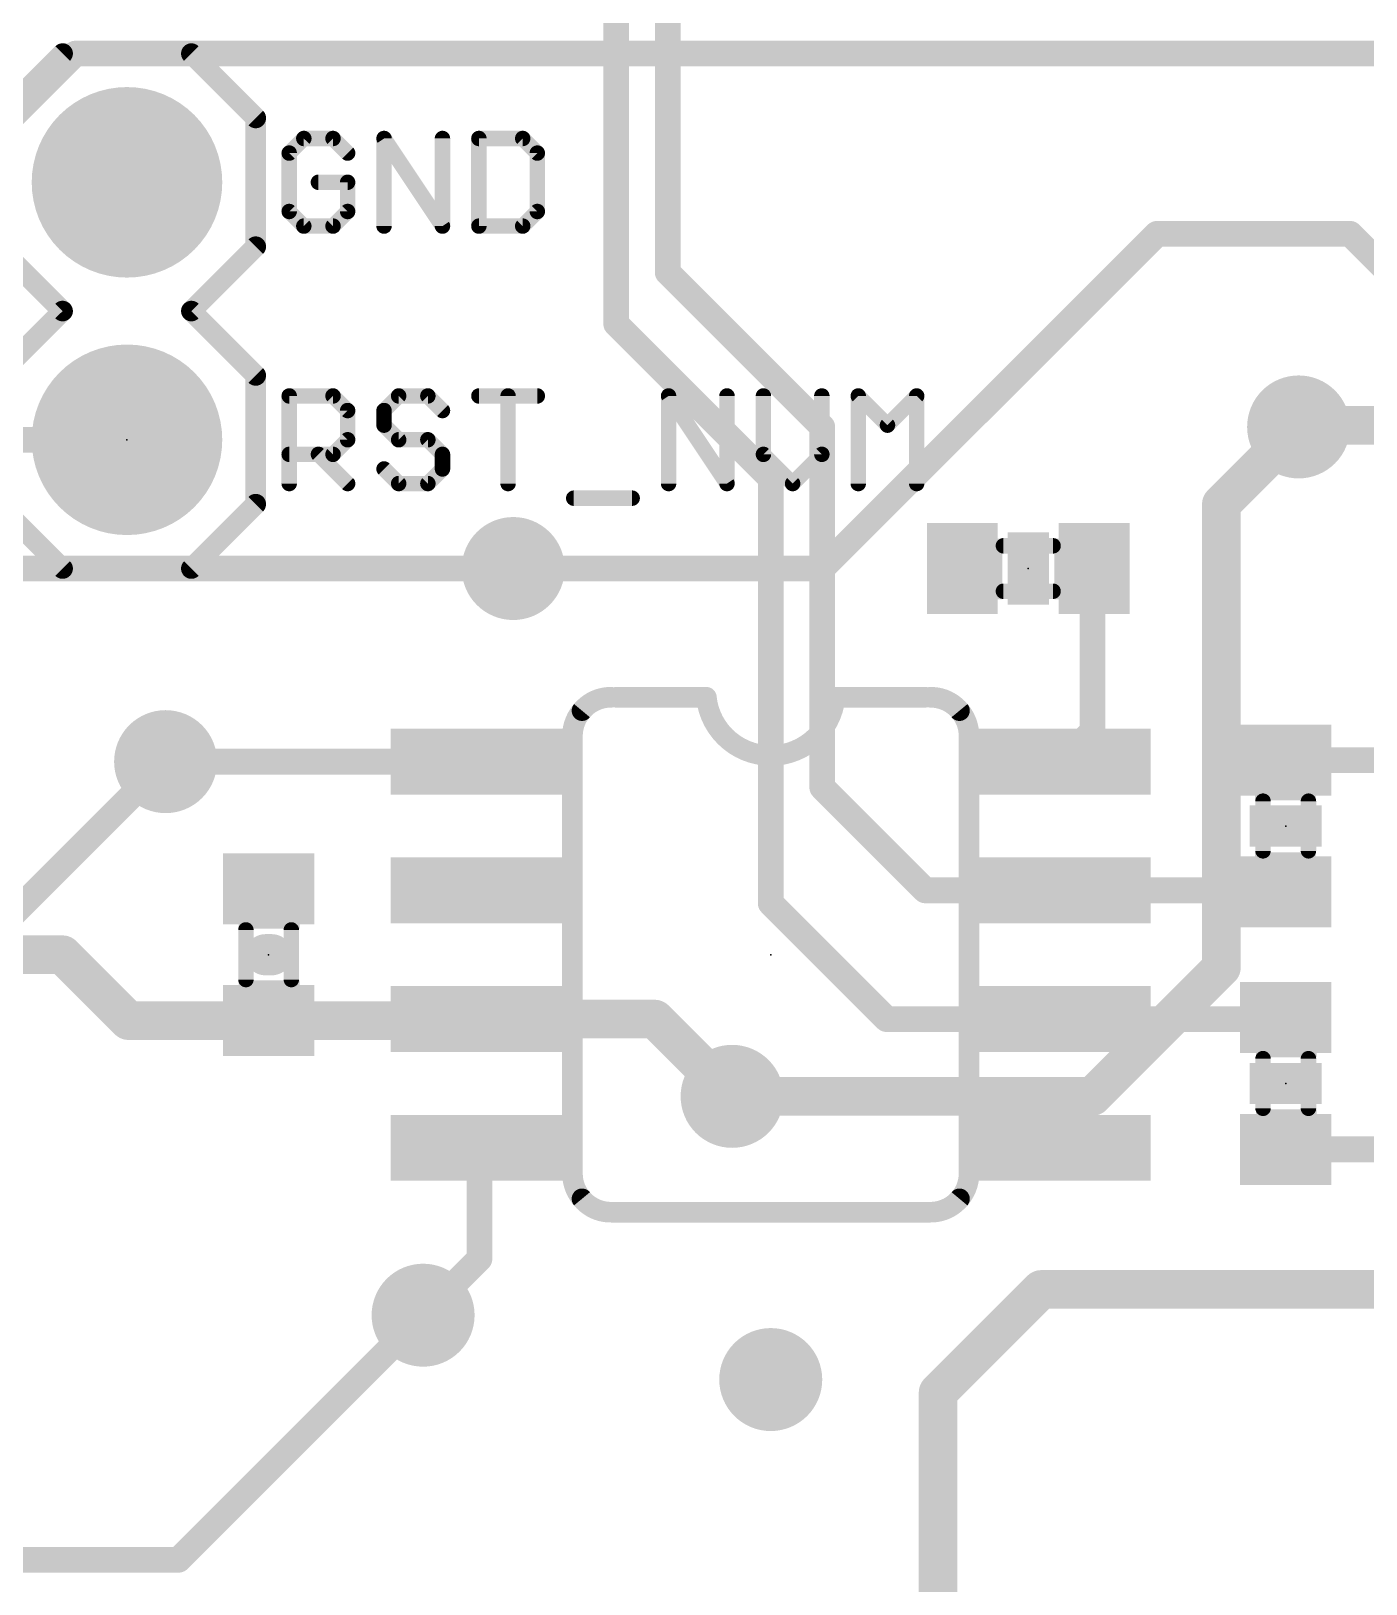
# Model space of a CAD drawing. Extents: x -0.1 to 68.7, y -15.2 to 51.5.
# Drawn here: x 43.5 to 56.67, y 10.3 to 25.62 of the extents above; entities that cross this region are included whole.
import ezdxf

# ---------------------------------------------------------------- set-up
doc = ezdxf.new("R2010")
doc.units = 0
for name, color, linetype in [('1', 12, 'CONTINUOUS'), ('16', 132, 'CONTINUOUS'), ('17', 110, 'CONTINUOUS'), ('18', 110, 'CONTINUOUS'), ('21', 41, 'CONTINUOUS'), ('23', 53, 'CONTINUOUS'), ('51', 53, 'CONTINUOUS')]:
    doc.layers.add(name, color=color, linetype=linetype)

# ---------------------------------------------------------------- blocks, each defined once
blk = doc.blocks.new('RECT')
blk.add_solid([(-0.5, -0.5), (0.5, -0.5), (-0.5, 0.5), (0.5, 0.5)])
blk = doc.blocks.new('ROUNDP')
at = {"const_width": 0.5}
blk.add_lwpolyline([(0, -0.25, 1), (0, 0.25, 1), (0, -0.25)], format="xyb", dxfattribs=at)
blk = doc.blocks.new('ROUNDV')
at = {"const_width": 0.5}
blk.add_lwpolyline([(0, -0.25, 1), (0, 0.25, 1), (0, -0.25)], format="xyb", dxfattribs=at)

msp = doc.modelspace()

# ---------------------------------------------------------------- linework, layer by layer
at = {"layer": '1'}
for points, const_width in [([(49.784, 26.543), (49.784, 23.241)], 0.254), ([(49.276, 26.416), (49.276, 25.273)], 0.254), ([(49.276, 25.273), (49.276, 22.733)], 0.254), ([(49.784, 23.241), (51.308, 21.717)], 0.254), ([(49.276, 22.733), (50.673, 21.336)], 0.254), ([(56.007, 21.717), (56.022, 21.732)], 0.381), ([(56.022, 21.732), (57.658, 21.732)], 0.381), ([(51.308, 21.717), (51.308, 21.59)], 0.254), ([(39.878, 21.59), (44.45, 21.59)], 0.254), ([(51.308, 21.59), (51.308, 18.161)], 0.254), ([(50.673, 21.336), (50.8, 21.209)], 0.254), ([(50.8, 21.209), (50.8, 19.558)], 0.254), ([(42.56, 20.32), (48.26, 20.32)], 0.254), ([(53.975, 20.32), (53.99, 20.32)], 0.254), ([(53.975, 18.7166), (53.975, 20.32)], 0.254), ([(50.8, 19.558), (50.8, 17.018)], 0.254), ([(53.6734, 18.415), (53.975, 18.7166)], 0.254), ([(44.831, 18.415), (47.9266, 18.415)], 0.254), ([(55.88, 18.43), (56.881, 18.43)], 0.254), ([(51.308, 18.161), (52.324, 17.145)], 0.254), ([(52.324, 17.145), (53.467, 17.145)], 0.254), ([(53.467, 17.145), (53.6734, 17.145)], 0.254), ([(53.6734, 17.145), (55.753, 17.145)], 0.254), ([(55.753, 17.145), (55.768, 17.13)], 0.254), ([(55.768, 17.13), (55.88, 17.13)], 0.254), ([(50.8, 17.018), (51.943, 15.875)], 0.254), ([(42.799, 16.51), (43.815, 16.51)], 0.381), ([(43.815, 16.51), (44.465, 15.86)], 0.381), ([(44.465, 15.86), (45.847, 15.86)], 0.381), ([(45.847, 15.86), (47.834, 15.86)], 0.381), ([(47.834, 15.86), (47.864, 15.89)], 0.381), ([(47.9266, 15.875), (49.657, 15.875)], 0.381), ([(47.864, 15.89), (47.879, 15.875)], 0.254), ([(47.879, 15.875), (47.9266, 15.875)], 0.254), ([(49.657, 15.875), (50.419, 15.113)], 0.381), ([(51.943, 15.875), (52.07, 15.875)], 0.254), ([(52.07, 15.875), (53.6734, 15.875)], 0.254), ([(53.6734, 15.875), (55.753, 15.875)], 0.254), ([(55.753, 15.875), (55.768, 15.89)], 0.254), ([(55.768, 15.89), (55.88, 15.89)], 0.254), ([(47.9266, 13.5096), (47.9266, 14.605)], 0.254), ([(55.88, 14.59), (57.008, 14.59)], 0.254), ([(47.371, 12.954), (47.9266, 13.5096)], 0.254), ([(52.451, 12.192), (53.467, 13.208)], 0.381), ([(53.467, 13.208), (57.785, 13.208)], 0.381), ([(52.451, 8.89), (52.451, 12.192)], 0.381)]:
    msp.add_lwpolyline(points, dxfattribs=dict(at, const_width=const_width))
for points, const_width in [([(49.3395, 25.273, 1), (49.2125, 25.273)], 0.127), ([(49.2125, 25.273, 1), (49.3395, 25.273)], 0.127), ([(49.8289, 23.2859, 1), (49.7391, 23.1961)], 0.127), ([(49.7205, 23.241, 1), (49.8475, 23.241)], 0.127), ([(49.3209, 22.7779, 1), (49.2311, 22.6881)], 0.127), ([(49.2125, 22.733, 1), (49.3395, 22.733)], 0.127), ([(56.022, 21.8272, 1), (56.022, 21.6367)], 0.1905), ([(56.0894, 21.6646, 1), (55.9546, 21.7994)], 0.1905), ([(51.3715, 21.717, 1), (51.2445, 21.717)], 0.127), ([(51.2631, 21.6721, 1), (51.3529, 21.7619)], 0.127), ([(55.9396, 21.7844, 1), (56.0744, 21.6496)], 0.1905), ([(44.45, 21.5265, 1), (44.45, 21.6535)], 0.127), ([(51.3715, 21.59, 1), (51.2445, 21.59)], 0.127), ([(51.2445, 21.59, 1), (51.3715, 21.59)], 0.127), ([(50.7179, 21.3809, 1), (50.6281, 21.2911)], 0.127), ([(50.6281, 21.2911, 1), (50.7179, 21.3809)], 0.127), ([(50.8635, 21.209, 1), (50.7365, 21.209)], 0.127), ([(50.7551, 21.1641, 1), (50.8449, 21.2539)], 0.127), ([(48.26, 20.2565, 1), (48.26, 20.3835)], 0.127), ([(53.975, 20.3835, 1), (53.975, 20.2565)], 0.127), ([(54.0385, 20.32, 1), (53.9115, 20.32)], 0.127), ([(53.99, 20.2565, 1), (53.99, 20.3835)], 0.127), ([(50.8635, 19.558, 1), (50.7365, 19.558)], 0.127), ([(50.7365, 19.558, 1), (50.8635, 19.558)], 0.127), ([(54.0199, 18.6717, 1), (53.9301, 18.7615)], 0.127), ([(53.9115, 18.7166, 1), (54.0385, 18.7166)], 0.127), ([(44.831, 18.4785, 1), (44.831, 18.3515)], 0.127), ([(47.9266, 18.3515, 1), (47.9266, 18.4785)], 0.127), ([(55.88, 18.4935, 1), (55.88, 18.3665)], 0.127), ([(53.6285, 18.4599, 1), (53.7183, 18.3701)], 0.127), ([(51.3529, 18.2059, 1), (51.2631, 18.1161)], 0.127), ([(51.2445, 18.161, 1), (51.3715, 18.161)], 0.127), ([(52.324, 17.2085, 1), (52.324, 17.0815)], 0.127), ([(52.2791, 17.1001, 1), (52.3689, 17.1899)], 0.127), ([(53.467, 17.2085, 1), (53.467, 17.0815)], 0.127), ([(53.467, 17.0815, 1), (53.467, 17.2085)], 0.127), ([(53.6734, 17.2085, 1), (53.6734, 17.0815)], 0.127), ([(53.6734, 17.0815, 1), (53.6734, 17.2085)], 0.127), ([(55.7979, 17.1899, 1), (55.7081, 17.1001)], 0.127), ([(55.768, 17.1935, 1), (55.768, 17.0665)], 0.127), ([(55.7231, 17.0851, 1), (55.8129, 17.1749)], 0.127), ([(55.753, 17.0815, 1), (55.753, 17.2085)], 0.127), ([(55.88, 17.0665, 1), (55.88, 17.1935)], 0.127), ([(50.8449, 17.0629, 1), (50.7551, 16.9731)], 0.127), ([(50.7365, 17.018, 1), (50.8635, 17.018)], 0.127), ([(43.8824, 16.5774, 1), (43.7476, 16.4426)], 0.1905), ([(43.815, 16.4148, 1), (43.815, 16.6053)], 0.1905), ([(44.465, 15.9553, 1), (44.465, 15.7648)], 0.1905), ([(44.3976, 15.7926, 1), (44.5324, 15.9274)], 0.1905), ([(45.847, 15.9553, 1), (45.847, 15.7648)], 0.1905), ([(45.847, 15.7648, 1), (45.847, 15.9553)], 0.1905), ([(47.7666, 15.9274, 1), (47.9014, 15.7926)], 0.1905), ([(47.9314, 15.8226, 1), (47.7966, 15.9574)], 0.1905), ([(47.9266, 15.9703, 1), (47.9266, 15.7797)], 0.1905), ([(47.9089, 15.9349, 1), (47.8191, 15.8451)], 0.127), ([(47.834, 15.7648, 1), (47.834, 15.9553)], 0.1905), ([(47.879, 15.9385, 1), (47.879, 15.8115)], 0.127), ([(47.8341, 15.8301, 1), (47.9239, 15.9199)], 0.127), ([(47.9266, 15.8115, 1), (47.9266, 15.9385)], 0.127), ([(49.7244, 15.9424, 1), (49.5896, 15.8076)], 0.1905), ([(49.657, 15.7797, 1), (49.657, 15.9703)], 0.1905), ([(51.943, 15.9385, 1), (51.943, 15.8115)], 0.127), ([(51.8981, 15.8301, 1), (51.9879, 15.9199)], 0.127), ([(52.07, 15.9385, 1), (52.07, 15.8115)], 0.127), ([(52.07, 15.8115, 1), (52.07, 15.9385)], 0.127), ([(53.6734, 15.9385, 1), (53.6734, 15.8115)], 0.127), ([(53.6734, 15.8115, 1), (53.6734, 15.9385)], 0.127), ([(55.7081, 15.9199, 1), (55.7979, 15.8301)], 0.127), ([(55.768, 15.9535, 1), (55.768, 15.8265)], 0.127), ([(55.8129, 15.8451, 1), (55.7231, 15.9349)], 0.127), ([(55.753, 15.8115, 1), (55.753, 15.9385)], 0.127), ([(55.88, 15.8265, 1), (55.88, 15.9535)], 0.127), ([(50.3516, 15.0456, 1), (50.4864, 15.1804)], 0.1905), ([(47.9901, 14.605, 1), (47.8631, 14.605)], 0.127), ([(55.88, 14.6535, 1), (55.88, 14.5265)], 0.127), ([(47.9715, 13.4647, 1), (47.8817, 13.5545)], 0.127), ([(47.8631, 13.5096, 1), (47.9901, 13.5096)], 0.127), ([(53.467, 13.3033, 1), (53.467, 13.1128)], 0.1905), ([(53.5344, 13.1406, 1), (53.3996, 13.2754)], 0.1905), ([(47.3261, 12.9989, 1), (47.4159, 12.9091)], 0.127), ([(52.3836, 12.2594, 1), (52.5184, 12.1246)], 0.1905), ([(52.5463, 12.192, 1), (52.3558, 12.192)], 0.1905)]:
    msp.add_lwpolyline(points, format="xyb", dxfattribs=dict(at, const_width=const_width))
at = {"layer": '16'}
for points, const_width in [([(43.307, 24.765), (43.942, 25.4)], 0.254), ([(43.942, 25.4), (44.45, 25.4)], 0.254), ([(44.45, 25.4), (44.704, 25.4)], 0.254), ([(44.704, 25.4), (57.912, 25.4)], 0.254), ([(51.308, 20.32), (54.61, 23.622)], 0.254), ([(54.61, 23.622), (56.515, 23.622)], 0.254), ([(56.515, 23.622), (57.785, 22.352)], 0.254), ([(55.245, 20.955), (56.007, 21.717)], 0.381), ([(55.245, 16.383), (55.245, 20.955)], 0.381), ([(48.26, 20.32), (51.308, 20.32)], 0.254), ([(41.275, 14.859), (44.831, 18.415)], 0.254), ([(53.975, 15.113), (55.245, 16.383)], 0.381), ([(50.419, 15.113), (53.975, 15.113)], 0.381), ([(44.958, 10.541), (47.371, 12.954)], 0.254), ([(31.242, 10.541), (44.958, 10.541)], 0.254)]:
    msp.add_lwpolyline(points, dxfattribs=dict(at, const_width=const_width))
for points, const_width in [([(43.942, 25.4635, 1), (43.942, 25.3365)], 0.127), ([(43.9869, 25.3551, 1), (43.8971, 25.4449)], 0.127), ([(44.45, 25.4635, 1), (44.45, 25.3365)], 0.127), ([(44.45, 25.3365, 1), (44.45, 25.4635)], 0.127), ([(44.704, 25.4635, 1), (44.704, 25.3365)], 0.127), ([(44.704, 25.3365, 1), (44.704, 25.4635)], 0.127), ([(54.61, 23.6855, 1), (54.61, 23.5585)], 0.127), ([(54.6549, 23.5771, 1), (54.5651, 23.6669)], 0.127), ([(56.5599, 23.6669, 1), (56.4701, 23.5771)], 0.127), ([(56.515, 23.5585, 1), (56.515, 23.6855)], 0.127), ([(56.0744, 21.6496, 1), (55.9396, 21.7844)], 0.1905), ([(55.3403, 20.955, 1), (55.1498, 20.955)], 0.1905), ([(55.1776, 21.0224, 1), (55.3124, 20.8876)], 0.1905), ([(48.26, 20.3835, 1), (48.26, 20.2565)], 0.127), ([(51.2631, 20.3649, 1), (51.3529, 20.2751)], 0.127), ([(51.308, 20.2565, 1), (51.308, 20.3835)], 0.127), ([(44.8759, 18.3701, 1), (44.7861, 18.4599)], 0.127), ([(55.3124, 16.3156, 1), (55.1776, 16.4504)], 0.1905), ([(55.1498, 16.383, 1), (55.3403, 16.383)], 0.1905), ([(50.419, 15.2083, 1), (50.419, 15.0178)], 0.1905), ([(53.9076, 15.1804, 1), (54.0424, 15.0456)], 0.1905), ([(53.975, 15.0178, 1), (53.975, 15.2083)], 0.1905), ([(47.4159, 12.9091, 1), (47.3261, 12.9989)], 0.127), ([(44.9131, 10.5859, 1), (45.0029, 10.4961)], 0.127), ([(44.958, 10.4775, 1), (44.958, 10.6045)], 0.127)]:
    msp.add_lwpolyline(points, format="xyb", dxfattribs=dict(at, const_width=const_width))
at = {"layer": '21'}
for points, const_width in [([(43.18, 24.765), (43.815, 25.4)], 0.2032), ([(43.815, 25.4), (45.085, 25.4)], 0.2032), ([(45.085, 25.4), (45.72, 24.765)], 0.2032), ([(45.72, 24.765), (45.72, 23.495)], 0.2032), ([(46.1943, 24.5625), (46.0502, 24.4185)], 0.1524), ([(46.4824, 24.5625), (46.1943, 24.5625)], 0.1524), ([(46.6264, 24.4185), (46.4824, 24.5625)], 0.1524), ([(46.9857, 23.6982), (46.9857, 24.5625)], 0.1524), ([(46.9857, 24.5625), (47.5619, 23.6982)], 0.1524), ([(47.5619, 23.6982), (47.5619, 24.5625)], 0.1524), ([(47.9212, 24.5625), (47.9212, 23.6982)], 0.1524), ([(48.3534, 24.5625), (47.9212, 24.5625)], 0.1524), ([(48.4975, 24.4185), (48.3534, 24.5625)], 0.1524), ([(46.0502, 24.4185), (46.0502, 23.8423)], 0.1524), ([(48.4975, 23.8423), (48.4975, 24.4185)], 0.1524), ([(46.6264, 24.1304), (46.3383, 24.1304)], 0.1524), ([(46.6264, 23.8423), (46.6264, 24.1304)], 0.1524), ([(46.0502, 23.8423), (46.1943, 23.6982)], 0.1524), ([(46.4824, 23.6982), (46.6264, 23.8423)], 0.1524), ([(48.3534, 23.6982), (48.4975, 23.8423)], 0.1524), ([(46.1943, 23.6982), (46.4824, 23.6982)], 0.1524), ([(47.9212, 23.6982), (48.3534, 23.6982)], 0.1524), ([(43.815, 22.86), (43.18, 23.495)], 0.2032), ([(45.72, 23.495), (45.085, 22.86)], 0.2032), ([(43.18, 22.225), (43.815, 22.86)], 0.2032), ([(45.085, 22.86), (45.72, 22.225)], 0.2032), ([(45.72, 22.225), (45.72, 20.955)], 0.2032), ([(46.0502, 21.1582), (46.0502, 22.0225)], 0.1524), ([(46.0502, 22.0225), (46.4824, 22.0225)], 0.1524), ([(46.4824, 22.0225), (46.6264, 21.8785)], 0.1524), ([(47.1298, 22.0225), (46.9857, 21.8785)], 0.1524), ([(47.4179, 22.0225), (47.1298, 22.0225)], 0.1524), ([(47.5619, 21.8785), (47.4179, 22.0225)], 0.1524), ([(47.9212, 22.0225), (48.4975, 22.0225)], 0.1524), ([(48.2094, 21.1582), (48.2094, 22.0225)], 0.1524), ([(49.7923, 21.1582), (49.7923, 22.0225)], 0.1524), ([(49.7923, 22.0225), (50.3685, 21.1582)], 0.1524), ([(50.3685, 21.1582), (50.3685, 22.0225)], 0.1524), ([(50.7278, 22.0225), (50.7278, 21.4463)], 0.1524), ([(51.304, 21.4463), (51.304, 22.0225)], 0.1524), ([(51.6633, 21.1582), (51.6633, 22.0225)], 0.1524), ([(51.6633, 22.0225), (51.9514, 21.7344)], 0.1524), ([(51.9514, 21.7344), (52.2395, 22.0225)], 0.1524), ([(52.2395, 22.0225), (52.2395, 21.1582)], 0.1524), ([(46.6264, 21.8785), (46.6264, 21.5904)], 0.1524), ([(46.9857, 21.8785), (46.9857, 21.7344)], 0.1524), ([(46.9857, 21.7344), (47.1298, 21.5904)], 0.1524), ([(46.6264, 21.5904), (46.4824, 21.4463)], 0.1524), ([(47.1298, 21.5904), (47.4179, 21.5904)], 0.1524), ([(47.4179, 21.5904), (47.5619, 21.4463)], 0.1524), ([(46.4824, 21.4463), (46.0502, 21.4463)], 0.1524), ([(46.3383, 21.4463), (46.6264, 21.1582)], 0.1524), ([(47.5619, 21.4463), (47.5619, 21.3023)], 0.1524), ([(50.7278, 21.4463), (51.0159, 21.1582)], 0.1524), ([(51.0159, 21.1582), (51.304, 21.4463)], 0.1524), ([(47.1298, 21.1582), (46.9857, 21.3023)], 0.1524), ([(47.5619, 21.3023), (47.4179, 21.1582)], 0.1524), ([(47.4179, 21.1582), (47.1298, 21.1582)], 0.1524), ([(43.18, 20.955), (43.815, 20.32)], 0.2032), ([(45.085, 20.32), (45.72, 20.955)], 0.2032), ([(48.8568, 21.0141), (49.433, 21.0141)], 0.1524), ([(43.815, 20.32), (45.085, 20.32)], 0.2032), ([(49.276, 19.05), (50.165, 19.05)], 0.2032), ([(52.324, 19.05), (51.435, 19.05)], 0.2032), ([(45.8165, 16.51), (45.8775, 16.51)], 0.4064), ([(49.2252, 13.97), (52.3748, 13.97)], 0.2032)]:
    msp.add_lwpolyline(points, dxfattribs=dict(at, const_width=const_width))
for points, const_width in [([(43.815, 25.4508, 1), (43.815, 25.3492)], 0.1016), ([(43.8509, 25.3641, 1), (43.7791, 25.4359)], 0.1016), ([(45.1209, 25.4359, 1), (45.0491, 25.3641)], 0.1016), ([(45.085, 25.3492, 1), (45.085, 25.4508)], 0.1016), ([(45.7708, 24.765, 1), (45.6692, 24.765)], 0.1016), ([(45.6841, 24.7291, 1), (45.7559, 24.8009)], 0.1016), ([(46.1943, 24.6006, 1), (46.1943, 24.5244)], 0.0762), ([(46.2212, 24.5356, 1), (46.1673, 24.5895)], 0.0762), ([(46.5093, 24.5895, 1), (46.4554, 24.5356)], 0.0762), ([(46.4824, 24.5244, 1), (46.4824, 24.6006)], 0.0762), ([(47.0174, 24.5837, 1), (46.954, 24.5414)], 0.0762), ([(47.0238, 24.5625, 1), (46.9476, 24.5625)], 0.0762), ([(47.6, 24.5625, 1), (47.5238, 24.5625)], 0.0762), ([(47.9593, 24.5625, 1), (47.8831, 24.5625)], 0.0762), ([(47.9212, 24.6006, 1), (47.9212, 24.5244)], 0.0762), ([(48.3803, 24.5895, 1), (48.3265, 24.5356)], 0.0762), ([(48.3534, 24.5244, 1), (48.3534, 24.6006)], 0.0762), ([(46.0883, 24.4185, 1), (46.0121, 24.4185)], 0.0762), ([(46.0233, 24.4454, 1), (46.0771, 24.3915)], 0.0762), ([(46.5995, 24.3915, 1), (46.6534, 24.4454)], 0.0762), ([(48.5356, 24.4185, 1), (48.4594, 24.4185)], 0.0762), ([(48.4705, 24.3915, 1), (48.5244, 24.4454)], 0.0762), ([(46.3383, 24.1685, 1), (46.3383, 24.0923)], 0.0762), ([(46.6645, 24.1304, 1), (46.5883, 24.1304)], 0.0762), ([(46.6264, 24.0923, 1), (46.6264, 24.1685)], 0.0762), ([(46.0771, 23.8692, 1), (46.0233, 23.8153)], 0.0762), ([(46.6534, 23.8153, 1), (46.5995, 23.8692)], 0.0762), ([(48.5244, 23.8153, 1), (48.4705, 23.8692)], 0.0762), ([(46.0121, 23.8423, 1), (46.0883, 23.8423)], 0.0762), ([(46.1943, 23.7363, 1), (46.1943, 23.6601)], 0.0762), ([(46.1673, 23.6713, 1), (46.2212, 23.7251)], 0.0762), ([(46.4554, 23.7251, 1), (46.5093, 23.6713)], 0.0762), ([(46.4824, 23.6601, 1), (46.4824, 23.7363)], 0.0762), ([(46.5883, 23.8423, 1), (46.6645, 23.8423)], 0.0762), ([(47.5302, 23.6771, 1), (47.5936, 23.7193)], 0.0762), ([(47.9212, 23.7363, 1), (47.9212, 23.6601)], 0.0762), ([(48.3265, 23.7251, 1), (48.3803, 23.6713)], 0.0762), ([(48.3534, 23.6601, 1), (48.3534, 23.7363)], 0.0762), ([(48.4594, 23.8423, 1), (48.5356, 23.8423)], 0.0762), ([(45.7559, 23.4591, 1), (45.6841, 23.5309)], 0.1016), ([(46.9476, 23.6982, 1), (47.0238, 23.6982)], 0.0762), ([(47.5238, 23.6982, 1), (47.6, 23.6982)], 0.0762), ([(47.8831, 23.6982, 1), (47.9593, 23.6982)], 0.0762), ([(45.6692, 23.495, 1), (45.7708, 23.495)], 0.1016), ([(43.8509, 22.8241, 1), (43.7791, 22.8959)], 0.1016), ([(43.7791, 22.8241, 1), (43.8509, 22.8959)], 0.1016), ([(45.1209, 22.8959, 1), (45.0491, 22.8241)], 0.1016), ([(45.0491, 22.8959, 1), (45.1209, 22.8241)], 0.1016), ([(45.7708, 22.225, 1), (45.6692, 22.225)], 0.1016), ([(45.6841, 22.1891, 1), (45.7559, 22.2609)], 0.1016), ([(46.0883, 22.0225, 1), (46.0121, 22.0225)], 0.0762), ([(46.0502, 22.0606, 1), (46.0502, 21.9844)], 0.0762), ([(46.5093, 22.0495, 1), (46.4554, 21.9956)], 0.0762), ([(46.4824, 21.9844, 1), (46.4824, 22.0606)], 0.0762), ([(47.1298, 22.0606, 1), (47.1298, 21.9844)], 0.0762), ([(47.1567, 21.9956, 1), (47.1028, 22.0495)], 0.0762), ([(47.4448, 22.0495, 1), (47.3909, 21.9956)], 0.0762), ([(47.4179, 21.9844, 1), (47.4179, 22.0606)], 0.0762), ([(47.9212, 22.0606, 1), (47.9212, 21.9844)], 0.0762), ([(48.2475, 22.0225, 1), (48.1713, 22.0225)], 0.0762), ([(48.4975, 21.9844, 1), (48.4975, 22.0606)], 0.0762), ([(49.824, 22.0437, 1), (49.7606, 22.0014)], 0.0762), ([(49.8304, 22.0225, 1), (49.7542, 22.0225)], 0.0762), ([(50.4066, 22.0225, 1), (50.3304, 22.0225)], 0.0762), ([(50.7659, 22.0225, 1), (50.6897, 22.0225)], 0.0762), ([(51.3421, 22.0225, 1), (51.2659, 22.0225)], 0.0762), ([(51.6903, 22.0495, 1), (51.6364, 21.9956)], 0.0762), ([(51.7014, 22.0225, 1), (51.6252, 22.0225)], 0.0762), ([(52.2776, 22.0225, 1), (52.2014, 22.0225)], 0.0762), ([(52.2665, 21.9956, 1), (52.2126, 22.0495)], 0.0762), ([(46.6645, 21.8785, 1), (46.5883, 21.8785)], 0.0762), ([(46.5995, 21.8515, 1), (46.6534, 21.9054)], 0.0762), ([(47.0238, 21.8785, 1), (46.9476, 21.8785)], 0.0762), ([(46.9588, 21.9054, 1), (47.0127, 21.8515)], 0.0762), ([(47.535, 21.8515, 1), (47.5889, 21.9054)], 0.0762), ([(47.0127, 21.7614, 1), (46.9588, 21.7075)], 0.0762), ([(46.9476, 21.7344, 1), (47.0238, 21.7344)], 0.0762), ([(51.9245, 21.7614, 1), (51.9784, 21.7075)], 0.0762), ([(51.9245, 21.7075, 1), (51.9784, 21.7614)], 0.0762), ([(46.5883, 21.5904, 1), (46.6645, 21.5904)], 0.0762), ([(46.6534, 21.5634, 1), (46.5995, 21.6173)], 0.0762), ([(47.1298, 21.6285, 1), (47.1298, 21.5523)], 0.0762), ([(47.1028, 21.5634, 1), (47.1567, 21.6173)], 0.0762), ([(47.4448, 21.6173, 1), (47.3909, 21.5634)], 0.0762), ([(47.4179, 21.5523, 1), (47.4179, 21.6285)], 0.0762), ([(46.0502, 21.4844, 1), (46.0502, 21.4082)], 0.0762), ([(46.3653, 21.4733, 1), (46.3114, 21.4194)], 0.0762), ([(46.4554, 21.4733, 1), (46.5093, 21.4194)], 0.0762), ([(46.4824, 21.4082, 1), (46.4824, 21.4844)], 0.0762), ([(47.6, 21.4463, 1), (47.5238, 21.4463)], 0.0762), ([(47.535, 21.4194, 1), (47.5889, 21.4733)], 0.0762), ([(50.7547, 21.4733, 1), (50.7009, 21.4194)], 0.0762), ([(50.6897, 21.4463, 1), (50.7659, 21.4463)], 0.0762), ([(51.2659, 21.4463, 1), (51.3421, 21.4463)], 0.0762), ([(51.331, 21.4194, 1), (51.2771, 21.4733)], 0.0762), ([(47.0127, 21.3292, 1), (46.9588, 21.2753)], 0.0762), ([(47.5238, 21.3023, 1), (47.6, 21.3023)], 0.0762), ([(47.5889, 21.2753, 1), (47.535, 21.3292)], 0.0762), ([(46.0121, 21.1582, 1), (46.0883, 21.1582)], 0.0762), ([(46.5995, 21.1313, 1), (46.6534, 21.1851)], 0.0762), ([(47.1298, 21.1963, 1), (47.1298, 21.1201)], 0.0762), ([(47.1028, 21.1313, 1), (47.1567, 21.1851)], 0.0762), ([(47.3909, 21.1851, 1), (47.4448, 21.1313)], 0.0762), ([(47.4179, 21.1201, 1), (47.4179, 21.1963)], 0.0762), ([(48.1713, 21.1582, 1), (48.2475, 21.1582)], 0.0762), ([(49.7542, 21.1582, 1), (49.8304, 21.1582)], 0.0762), ([(50.3304, 21.1582, 1), (50.4066, 21.1582)], 0.0762), ([(50.3368, 21.1371, 1), (50.4002, 21.1793)], 0.0762), ([(50.989, 21.1851, 1), (51.0428, 21.1313)], 0.0762), ([(50.989, 21.1313, 1), (51.0428, 21.1851)], 0.0762), ([(51.6252, 21.1582, 1), (51.7014, 21.1582)], 0.0762), ([(52.2014, 21.1582, 1), (52.2776, 21.1582)], 0.0762), ([(45.6692, 20.955, 1), (45.7708, 20.955)], 0.1016), ([(45.7559, 20.9191, 1), (45.6841, 20.9909)], 0.1016), ([(48.8568, 21.0522, 1), (48.8568, 20.976)], 0.0762), ([(49.433, 20.976, 1), (49.433, 21.0522)], 0.0762), ([(43.815, 20.3708, 1), (43.815, 20.2692)], 0.1016), ([(43.7791, 20.2841, 1), (43.8509, 20.3559)], 0.1016), ([(45.0491, 20.3559, 1), (45.1209, 20.2841)], 0.1016), ([(45.085, 20.2692, 1), (45.085, 20.3708)], 0.1016), ([(49.2252, 19.05, 0.2257), (48.9382, 18.9179)], 0.2032), ([(49.2246, 18.9992, 1), (49.2258, 19.1008)], 0.1016), ([(49.276, 19.1008, 1), (49.276, 18.9992)], 0.1016), ([(50.165, 19.05, 0.905), (51.435, 19.05)], 0.2032), ([(50.2155, 19.0551, 1), (50.1145, 19.0449)], 0.1016), ([(50.165, 18.9992, 1), (50.165, 19.1008)], 0.1016), ([(51.435, 19.1008, 1), (51.435, 18.9992)], 0.1016), ([(51.4855, 19.0449, 1), (51.3845, 19.0551)], 0.1016), ([(52.6618, 18.9179, 0.2282), (52.3748, 19.05)], 0.2032), ([(52.324, 18.9992, 1), (52.324, 19.1008)], 0.1016), ([(52.3739, 19.1008, 1), (52.3757, 18.9992)], 0.1016), ([(48.8992, 18.9504, 1), (48.9772, 18.8854)], 0.1016), ([(52.6226, 18.8855, 1), (52.701, 18.9503)], 0.1016), ([(45.8165, 16.6116, 1), (45.8165, 16.4084)], 0.2032), ([(45.8775, 16.4084, 1), (45.8775, 16.6116)], 0.2032), ([(48.9774, 14.1345, 1), (48.899, 14.0697)], 0.1016), ([(48.9382, 14.1021, 0.2282), (49.2252, 13.97)], 0.2032), ([(52.3748, 13.97, 0.2257), (52.6618, 14.1021)], 0.2032), ([(52.7008, 14.0696, 1), (52.6228, 14.1346)], 0.1016), ([(49.2252, 14.0208, 1), (49.2252, 13.9192)], 0.1016), ([(49.2261, 13.9192, 1), (49.2243, 14.0208)], 0.1016), ([(52.3754, 14.0208, 1), (52.3742, 13.9192)], 0.1016), ([(52.3748, 13.9192, 1), (52.3748, 14.0208)], 0.1016)]:
    msp.add_lwpolyline(points, format="xyb", dxfattribs=dict(at, const_width=const_width))
at = {"layer": '23'}
for p in [(44.45, 21.59), (53.34, 20.32), (55.88, 17.78), (45.847, 16.51), (50.8, 16.51), (55.88, 15.24)]:
    msp.add_point(p, dxfattribs=at)
at = {"layer": '51'}
for points, const_width in [([(53.095, 20.544), (53.585, 20.544)], 0.1524), ([(53.585, 20.096), (53.095, 20.096)], 0.1524), ([(48.8442, 18.669), (48.8442, 14.351)], 0.2032), ([(52.7558, 14.351), (52.7558, 18.669)], 0.2032), ([(55.656, 17.535), (55.656, 18.025)], 0.1524), ([(56.104, 18.025), (56.104, 17.535)], 0.1524), ([(45.623, 16.265), (45.623, 16.755)], 0.1524), ([(46.071, 16.755), (46.071, 16.265)], 0.1524), ([(55.656, 14.995), (55.656, 15.485)], 0.1524), ([(56.104, 15.485), (56.104, 14.995)], 0.1524)]:
    msp.add_lwpolyline(points, dxfattribs=dict(at, const_width=const_width))
for points, const_width in [([(53.095, 20.5821, 1), (53.095, 20.5059)], 0.0762), ([(53.585, 20.5059, 1), (53.585, 20.5821)], 0.0762), ([(53.095, 20.1341, 1), (53.095, 20.0579)], 0.0762), ([(53.585, 20.0579, 1), (53.585, 20.1341)], 0.0762), ([(49.2252, 19.05, 0.4142), (48.8442, 18.669)], 0.2032), ([(49.2252, 18.9992, 1), (49.2252, 19.1008)], 0.1016), ([(52.7558, 18.669, 0.4142), (52.3748, 19.05)], 0.2032), ([(52.3748, 19.1008, 1), (52.3748, 18.9992)], 0.1016), ([(48.895, 18.669, 1), (48.7934, 18.669)], 0.1016), ([(48.7934, 18.669, 1), (48.895, 18.669)], 0.1016), ([(52.8066, 18.669, 1), (52.705, 18.669)], 0.1016), ([(52.705, 18.669, 1), (52.8066, 18.669)], 0.1016), ([(55.6941, 18.025, 1), (55.6179, 18.025)], 0.0762), ([(56.1421, 18.025, 1), (56.0659, 18.025)], 0.0762), ([(55.6179, 17.535, 1), (55.6941, 17.535)], 0.0762), ([(56.0659, 17.535, 1), (56.1421, 17.535)], 0.0762), ([(45.6611, 16.755, 1), (45.5849, 16.755)], 0.0762), ([(46.1091, 16.755, 1), (46.0329, 16.755)], 0.0762), ([(45.5849, 16.265, 1), (45.6611, 16.265)], 0.0762), ([(46.0329, 16.265, 1), (46.1091, 16.265)], 0.0762), ([(55.6941, 15.485, 1), (55.6179, 15.485)], 0.0762), ([(56.1421, 15.485, 1), (56.0659, 15.485)], 0.0762), ([(55.6179, 14.995, 1), (55.6941, 14.995)], 0.0762), ([(56.0659, 14.995, 1), (56.1421, 14.995)], 0.0762), ([(48.8442, 14.351, 0.4142), (49.2252, 13.97)], 0.2032), ([(48.895, 14.351, 1), (48.7934, 14.351)], 0.1016), ([(48.7934, 14.351, 1), (48.895, 14.351)], 0.1016), ([(52.3748, 13.97, 0.4142), (52.7558, 14.351)], 0.2032), ([(52.8066, 14.351, 1), (52.705, 14.351)], 0.1016), ([(52.705, 14.351, 1), (52.8066, 14.351)], 0.1016), ([(49.2252, 13.9192, 1), (49.2252, 14.0208)], 0.1016), ([(52.3748, 14.0208, 1), (52.3748, 13.9192)], 0.1016)]:
    msp.add_lwpolyline(points, format="xyb", dxfattribs=dict(at, const_width=const_width))

# ---------------------------------------------------------------- block references
at = {"layer": '1', "xscale": 0.7, "yscale": 0.9}
for p in [(52.69, 20.32), (53.99, 20.32)]:
    msp.add_blockref('RECT', p, dxfattribs=at)
at = {"layer": '1'}
for p, xscale, yscale, rotation in [((47.9266, 18.415), 0.65, 1.75, 270), ((53.6734, 18.415), 0.65, 1.75, 270), ((55.88, 18.43), 0.7, 0.9, 270), ((45.847, 17.16), 0.7, 0.9, 90), ((47.9266, 17.145), 0.65, 1.75, 270), ((53.6734, 17.145), 0.65, 1.75, 270), ((55.88, 17.13), 0.7, 0.9, 270), ((55.88, 15.89), 0.7, 0.9, 90), ((45.847, 15.86), 0.7, 0.9, 90), ((47.9266, 15.875), 0.65, 1.75, 270), ((53.6734, 15.875), 0.65, 1.75, 270), ((47.9266, 14.605), 0.65, 1.75, 270), ((53.6734, 14.605), 0.65, 1.75, 270), ((55.88, 14.59), 0.7, 0.9, 90)]:
    msp.add_blockref('RECT', p, dxfattribs=dict(at, xscale=xscale, yscale=yscale, rotation=rotation))
at = {"layer": '17', "xscale": 1.8796, "yscale": 1.8796, "rotation": 180}
for p in [(44.45, 24.13), (44.45, 24.13), (44.45, 21.59), (44.45, 21.59)]:
    msp.add_blockref('ROUNDP', p, dxfattribs=at)
at = {"layer": '18', "xscale": 1.016, "yscale": 1.016}
for p in [(56.007, 21.717), (56.007, 21.717), (48.26, 20.32), (48.26, 20.32), (44.831, 18.415), (44.831, 18.415), (50.419, 15.113), (50.419, 15.113), (47.371, 12.954), (47.371, 12.954), (50.8, 12.319), (50.8, 12.319)]:
    msp.add_blockref('ROUNDV', p, dxfattribs=at)
at = {"layer": '21', "xscale": 0.4064, "yscale": 0.7112}
msp.add_blockref('RECT', (53.34, 20.32), dxfattribs=at)
for p, rotation in [((55.88, 17.78), 270), ((55.88, 15.24), 90)]:
    msp.add_blockref('RECT', p, dxfattribs=dict(at, rotation=rotation))
at = {"layer": '51'}
for p, xscale, yscale, rotation in [((44.45, 24.13), 0.508, 0.508, 90), ((44.45, 21.59), 0.508, 0.508, 90), ((48.2727, 18.415), 0.508, 1.143, 270), ((53.3273, 18.415), 0.508, 1.143, 270), ((55.8752, 18.184), 0.3, 0.5999, 270), ((55.8752, 17.3712), 0.3, 0.5999, 270), ((48.2727, 17.145), 0.508, 1.143, 270), ((53.3273, 17.145), 0.508, 1.143, 270), ((45.8518, 16.9188), 0.3, 0.5999, 90), ((45.8518, 16.106), 0.3, 0.5999, 90), ((48.2981, 15.875), 0.508, 1.143, 270), ((53.3273, 15.875), 0.508, 1.143, 270), ((55.8849, 15.6488), 0.3, 0.5999, 90), ((55.8849, 14.836), 0.3, 0.5999, 90), ((48.2727, 14.605), 0.508, 1.143, 270), ((53.3273, 14.605), 0.508, 1.143, 270)]:
    msp.add_blockref('RECT', p, dxfattribs=dict(at, xscale=xscale, yscale=yscale, rotation=rotation))
at = {"layer": '51', "xscale": 0.3, "yscale": 0.5999}
for p in [(52.936, 20.3152), (53.7488, 20.3152)]:
    msp.add_blockref('RECT', p, dxfattribs=at)

doc.saveas('drawing.dxf')
